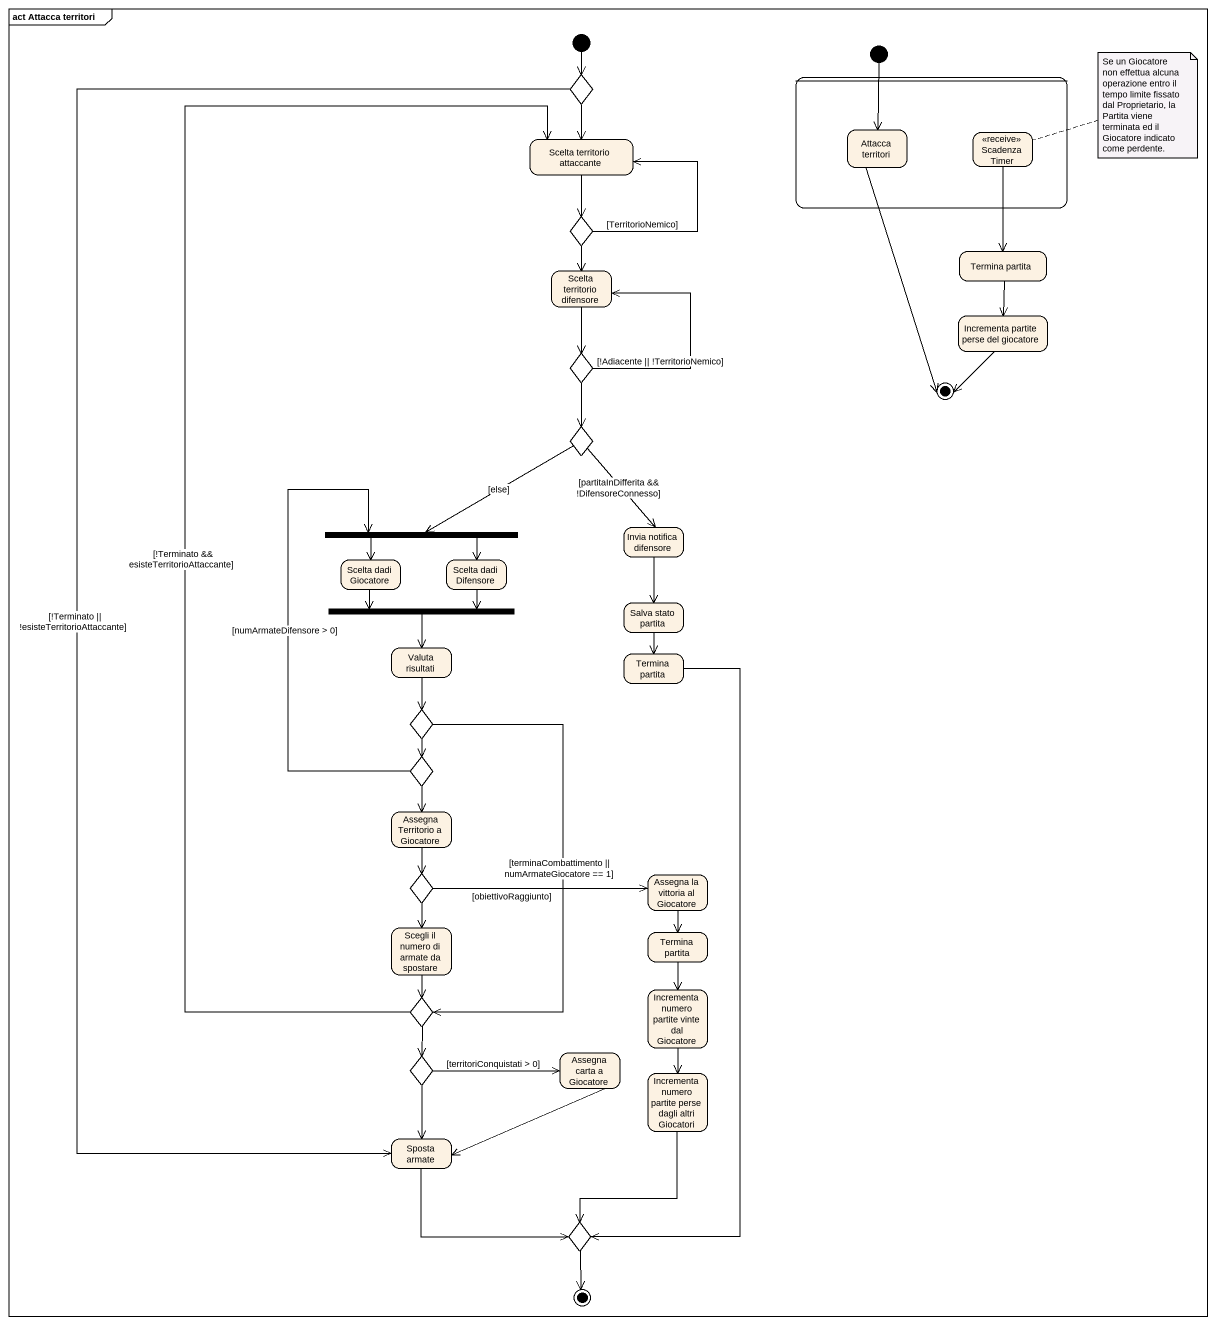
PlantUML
@startuml
mainframe act Attacca territori
hide empty description
state initial1 <<start>>
state initial2 <<start>>
state choice1 <<choice>>
state " " as state1 {
  state "Attacca territori" as Attacca_territori
  state "Scadenza Timer" as Scadenza_Timer <<receive>>
}
state "Scelta territorio attaccante" as Scelta_territorio_attaccante
state choice2 <<choice>>
state "Termina partita" as Termina_partita
state "Scelta territorio difensore" as Scelta_territorio_difensore
state "Incrementa partite perse del giocatore" as Incrementa_partite_perse
state choice3 <<choice>>
state final1 <<end>>
state choice4 <<choice>>
state fork1 <<fork>>
state "Invia notifica difensore" as Invia_notifica_difensore
state "Scelta dadi Giocatore" as Scelta_dadi_Giocatore
state "Scelta dadi Difensore" as Scelta_dadi_Difensore
state fork2 <<join>>
state "Salva stato partita" as Salva_stato_partita
state "Valuta risultati" as Valuta_risultati
state "Termina partita" as Termina_partita_2
state choice5 <<choice>>
state choice6 <<choice>>
state "Assegna Territorio a Giocatore" as Assegna_Territorio_a
state choice7 <<choice>>
state "Assegna la vittoria al Giocatore" as Assegna_la_vittoria_al
state "Scegli il numero di armate da spostare" as Scegli_il_numero_di_armate
state "Termina partita" as Termina_partita_3
state choice8 <<choice>>
state "Incrementa numero partite vinte dal Giocatore" as Incrementa_numero_partite
state choice9 <<choice>>
state "Assegna carta a Giocatore" as Assegna_carta_a_Giocatore
state "Incrementa numero partite perse dagli altri Giocatori" as Incrementa_numero_partite_2
state "Sposta armate" as Sposta_armate
state choice10 <<choice>>
state final2 <<end>>
initial1 --> choice1
initial2 --> Attacca_territori
choice1 --> Scelta_territorio_attaccante
choice1 --> Sposta_armate : [!Terminato || !esisteTerritorioAttaccante]
Scelta_territorio_attaccante --> choice2
Attacca_territori --> final1
Scadenza_Timer --> Termina_partita
choice2 -up-> Scelta_territorio_attaccante : [TerritorioNemico]
choice2 --> Scelta_territorio_difensore
Termina_partita --> Incrementa_partite_perse
Scelta_territorio_difensore --> choice3
Incrementa_partite_perse --> final1
choice3 -up-> Scelta_territorio_difensore : [!Adiacente || !TerritorioNemico]
choice3 --> choice4
choice4 -left-> fork1 : [else]
choice4 --> Invia_notifica_difensore : [partitaInDifferita && !DifensoreConnesso]
fork1 --> Scelta_dadi_Giocatore
fork1 --> Scelta_dadi_Difensore
Invia_notifica_difensore --> Salva_stato_partita
Scelta_dadi_Giocatore --> fork2
Scelta_dadi_Difensore --> fork2
fork2 --> Valuta_risultati
Salva_stato_partita --> Termina_partita_2
Valuta_risultati --> choice5
Termina_partita_2 --> choice10
choice5 --> choice6
choice5 --> choice8 : [terminaCombattimento || numArmateGiocatore == 1]
choice6 -up-> fork1 : [numArmateDifensore > 0]
choice6 --> Assegna_Territorio_a
Assegna_Territorio_a --> choice7
choice7 -right-> Assegna_la_vittoria_al : [obiettivoRaggiunto]
choice7 --> Scegli_il_numero_di_armate
Assegna_la_vittoria_al --> Termina_partita_3
Scegli_il_numero_di_armate --> choice8
Termina_partita_3 --> Incrementa_numero_partite
choice8 -up-> Scelta_territorio_attaccante : [!Terminato && esisteTerritorioAttaccante]
choice8 --> choice9
Incrementa_numero_partite --> Incrementa_numero_partite_2
choice9 -right-> Assegna_carta_a_Giocatore : [territoriConquistati > 0]
choice9 --> Sposta_armate
Assegna_carta_a_Giocatore -left-> Sposta_armate
Incrementa_numero_partite_2 --> choice10
Sposta_armate -right-> choice10
choice10 --> final2
note right of Scadenza_Timer : Se un Giocatore non effettua alcuna operazione entro il tempo limite fissato dal Proprietario, la Partita viene terminata ed il Giocatore indicato come perdente.
@enduml
